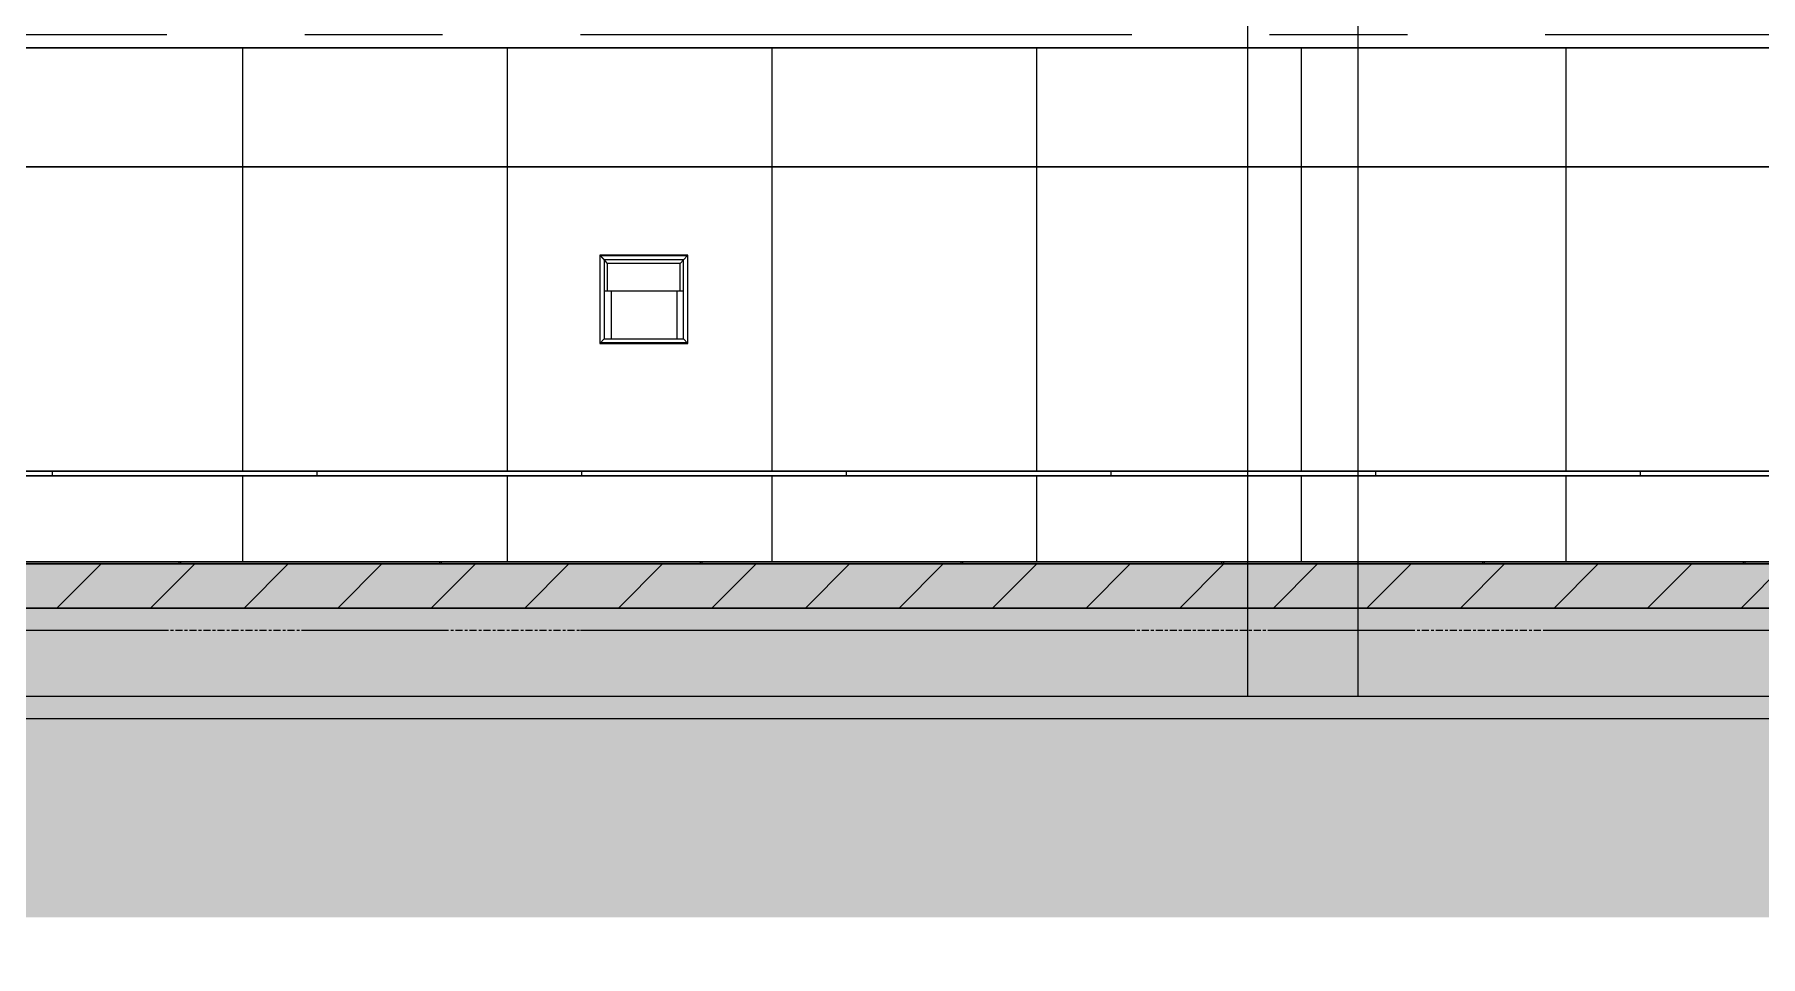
# Model space of a CAD drawing. Header units: millimetres. Extents: x 2519235 to 7246330, y 25937 to 201821.
# Drawn here: x 3128809 to 3132723, y 100200 to 102290 of the extents above; entities that cross this region are included whole.
import ezdxf
from ezdxf.xclip import XClip

# ---------------------------------------------------------------- set-up
doc = ezdxf.new("R2010")
doc.units = ezdxf.units.MM
doc.header["$XCLIPFRAME"] = 0
doc.set_wipeout_variables(frame=1)
doc.linetypes.add('Centre', pattern=[31.75, 6.35, -4.7625, 15.875, -4.7625])
doc.linetypes.add('TA_GL_005.00000', pattern=[13.75, 5, -1.25, 1.25, -1.25, 5])
for name, color, linetype in [('000 - 0_HIDE_OBJ_FRAMING_DEF_SUB_1', 7, 'Continuous'), ('000 - 0_SYM_DWG_GRIDLINE_MAIN_COLOR_251', 7, 'Continuous'), ('000 - CONCRETE_COL_CUT_COLOR_1', 7, 'Continuous'), ('000 - CONCRETE_COL_HATCH_', 7, 'Continuous'), ('000 - CONCRETE_COL_WIPEOUT_', 7, 'Continuous'), ('000 - CONCRETE_WALL_CUT_COLOR_3', 7, 'Continuous'), ('000 - CONCRETE_WALL_CUT_COLOR_5', 7, 'Continuous'), ('_งานโครงสร้าง', 7, 'Continuous')]:
    doc.layers.add(name, color=color, linetype=linetype)
doc.styles.add('TA', font='', dxfattribs={"height": 4.5})
doc.styles.get('TA').set_extended_font_data('Cordia New')
pattern_1 = [(90, (-20118.65, -4000), (-600, 4e-14), [])]

# ---------------------------------------------------------------- blocks, each defined once
blk = doc.blocks.new('DPA_Drainage Gutter_Landscape PP17_REV B - DPA_Drainage Gutter_Landscape PP17_REV B-36085403-ENTRANCE 1 - ELEVATION 4')
at = {"layer": '000 - 0_HIDE_OBJ_FRAMING_DEF_SUB_1', "color": 7}
for p, q in [((-3014586.4, 101095), (-3015181.4, 101095)), ((-3015181.4, 101095), (-3014586.4, 101095)), ((-3014917.4, 101095), (-3014887.4, 101095)), ((-3014887.4, 101095), (-3014917.4, 101095)), ((-3014887.4, 101095), (-3014917.4, 101095)), ((-3014917.4, 101095), (-3014887.4, 101095)), ((-3014880.4, 101095), (-3014850.4, 101095)), ((-3014850.4, 101095), (-3014880.4, 101095)), ((-3014850.4, 101095), (-3014880.4, 101095)), ((-3014880.4, 101095), (-3014850.4, 101095)), ((-3014813.4, 101095), (-3014843.4, 101095)), ((-3014843.4, 101095), (-3014813.4, 101095)), ((-3014843.4, 101095), (-3014813.4, 101095)), ((-3014813.4, 101095), (-3014843.4, 101095)), ((-3014806.4, 101095), (-3014776.4, 101095)), ((-3014776.4, 101095), (-3014806.4, 101095)), ((-3014776.4, 101095), (-3014806.4, 101095)), ((-3014806.4, 101095), (-3014776.4, 101095)), ((-3014739.4, 101095), (-3014769.4, 101095)), ((-3014769.4, 101095), (-3014739.4, 101095)), ((-3014769.4, 101095), (-3014739.4, 101095)), ((-3014739.4, 101095), (-3014769.4, 101095)), ((-3014732.4, 101095), (-3014702.4, 101095)), ((-3014702.4, 101095), (-3014732.4, 101095)), ((-3014702.4, 101095), (-3014732.4, 101095)), ((-3014732.4, 101095), (-3014702.4, 101095)), ((-3014665.4, 101095), (-3014695.4, 101095)), ((-3014695.4, 101095), (-3014665.4, 101095)), ((-3014695.4, 101095), (-3014665.4, 101095)), ((-3014665.4, 101095), (-3014695.4, 101095)), ((-3014658.4, 101095), (-3014628.4, 101095)), ((-3014628.4, 101095), (-3014658.4, 101095)), ((-3014628.4, 101095), (-3014658.4, 101095)), ((-3014658.4, 101095), (-3014628.4, 101095)), ((-3014593.4, 101095), (-3014621.4, 101095)), ((-3014621.4, 101095), (-3014593.4, 101095)), ((-3014593.4, 101095), (-3014621.4, 101095)), ((-3014621.4, 101095), (-3014593.4, 101095)), ((-3013995.2, 101095), (-3014590.2, 101095)), ((-3014590.2, 101095), (-3013995.2, 101095)), ((-3014590.2, 101090), (-3014590.2, 101095)), ((-3014586.4, 101090), (-3014586.4, 101095)), ((-3014583.2, 101095), (-3014555.2, 101095)), ((-3014555.2, 101095), (-3014583.2, 101095)), ((-3014555.2, 101095), (-3014583.2, 101095)), ((-3014583.2, 101095), (-3014555.2, 101095)), ((-3014548.2, 101095), (-3014518.2, 101095)), ((-3014518.2, 101095), (-3014548.2, 101095)), ((-3014518.2, 101095), (-3014548.2, 101095)), ((-3014548.2, 101095), (-3014518.2, 101095)), ((-3014481.2, 101095), (-3014511.2, 101095)), ((-3014511.2, 101095), (-3014481.2, 101095)), ((-3014511.2, 101095), (-3014481.2, 101095)), ((-3014481.2, 101095), (-3014511.2, 101095)), ((-3014474.2, 101095), (-3014444.2, 101095)), ((-3014444.2, 101095), (-3014474.2, 101095)), ((-3014444.2, 101095), (-3014474.2, 101095)), ((-3014474.2, 101095), (-3014444.2, 101095)), ((-3014407.2, 101095), (-3014437.2, 101095)), ((-3014437.2, 101095), (-3014407.2, 101095)), ((-3014437.2, 101095), (-3014407.2, 101095)), ((-3014407.2, 101095), (-3014437.2, 101095)), ((-3014400.2, 101095), (-3014370.2, 101095)), ((-3014370.2, 101095), (-3014400.2, 101095)), ((-3014370.2, 101095), (-3014400.2, 101095)), ((-3014400.2, 101095), (-3014370.2, 101095)), ((-3014333.2, 101095), (-3014363.2, 101095)), ((-3014363.2, 101095), (-3014333.2, 101095)), ((-3014363.2, 101095), (-3014333.2, 101095)), ((-3014333.2, 101095), (-3014363.2, 101095)), ((-3014326.2, 101095), (-3014296.2, 101095)), ((-3014296.2, 101095), (-3014326.2, 101095)), ((-3014296.2, 101095), (-3014326.2, 101095)), ((-3014326.2, 101095), (-3014296.2, 101095)), ((-3014289.2, 101095), (-3014259.2, 101095)), ((-3014259.2, 101095), (-3014289.2, 101095)), ((-3014259.2, 101095), (-3014289.2, 101095)), ((-3014289.2, 101095), (-3014259.2, 101095)), ((-3014222.2, 101095), (-3014252.2, 101095)), ((-3014252.2, 101095), (-3014222.2, 101095)), ((-3014252.2, 101095), (-3014222.2, 101095)), ((-3014222.2, 101095), (-3014252.2, 101095)), ((-3014215.2, 101095), (-3014185.2, 101095)), ((-3014185.2, 101095), (-3014215.2, 101095)), ((-3014185.2, 101095), (-3014215.2, 101095)), ((-3014215.2, 101095), (-3014185.2, 101095)), ((-3014148.2, 101095), (-3014178.2, 101095)), ((-3014178.2, 101095), (-3014148.2, 101095)), ((-3014178.2, 101095), (-3014148.2, 101095)), ((-3014148.2, 101095), (-3014178.2, 101095)), ((-3014141.2, 101095), (-3014111.2, 101095)), ((-3014111.2, 101095), (-3014141.2, 101095)), ((-3014111.2, 101095), (-3014141.2, 101095)), ((-3014141.2, 101095), (-3014111.2, 101095)), ((-3014074.2, 101095), (-3014104.2, 101095)), ((-3014104.2, 101095), (-3014074.2, 101095)), ((-3014104.2, 101095), (-3014074.2, 101095)), ((-3014074.2, 101095), (-3014104.2, 101095)), ((-3014067.2, 101095), (-3014037.2, 101095)), ((-3014037.2, 101095), (-3014067.2, 101095)), ((-3014037.2, 101095), (-3014067.2, 101095)), ((-3014067.2, 101095), (-3014037.2, 101095)), ((-3014002.2, 101095), (-3014030.2, 101095)), ((-3014030.2, 101095), (-3014002.2, 101095)), ((-3014002.2, 101095), (-3014030.2, 101095)), ((-3014030.2, 101095), (-3014002.2, 101095)), ((-3013404.1, 101095), (-3013999.1, 101095)), ((-3013999.1, 101095), (-3013404.1, 101095)), ((-3013999.1, 101090), (-3013999.1, 101095)), ((-3013995.2, 101090), (-3013995.2, 101095)), ((-3013992.1, 101095), (-3013964.1, 101095)), ((-3013964.1, 101095), (-3013992.1, 101095)), ((-3013964.1, 101095), (-3013992.1, 101095)), ((-3013992.1, 101095), (-3013964.1, 101095)), ((-3013957.1, 101095), (-3013927.1, 101095)), ((-3013927.1, 101095), (-3013957.1, 101095)), ((-3013927.1, 101095), (-3013957.1, 101095)), ((-3013957.1, 101095), (-3013927.1, 101095)), ((-3013890.1, 101095), (-3013920.1, 101095)), ((-3013920.1, 101095), (-3013890.1, 101095)), ((-3013920.1, 101095), (-3013890.1, 101095)), ((-3013890.1, 101095), (-3013920.1, 101095)), ((-3013883.1, 101095), (-3013853.1, 101095)), ((-3013853.1, 101095), (-3013883.1, 101095)), ((-3013853.1, 101095), (-3013883.1, 101095)), ((-3013883.1, 101095), (-3013853.1, 101095)), ((-3013816.1, 101095), (-3013846.1, 101095)), ((-3013846.1, 101095), (-3013816.1, 101095)), ((-3013846.1, 101095), (-3013816.1, 101095)), ((-3013816.1, 101095), (-3013846.1, 101095)), ((-3013809.1, 101095), (-3013779.1, 101095)), ((-3013779.1, 101095), (-3013809.1, 101095)), ((-3013779.1, 101095), (-3013809.1, 101095)), ((-3013809.1, 101095), (-3013779.1, 101095)), ((-3013742.1, 101095), (-3013772.1, 101095)), ((-3013772.1, 101095), (-3013742.1, 101095)), ((-3013772.1, 101095), (-3013742.1, 101095)), ((-3013742.1, 101095), (-3013772.1, 101095)), ((-3013735.1, 101095), (-3013705.1, 101095)), ((-3013705.1, 101095), (-3013735.1, 101095)), ((-3013705.1, 101095), (-3013735.1, 101095)), ((-3013735.1, 101095), (-3013705.1, 101095)), ((-3013698.1, 101095), (-3013668.1, 101095)), ((-3013668.1, 101095), (-3013698.1, 101095)), ((-3013668.1, 101095), (-3013698.1, 101095)), ((-3013698.1, 101095), (-3013668.1, 101095)), ((-3013631.1, 101095), (-3013661.1, 101095)), ((-3013661.1, 101095), (-3013631.1, 101095)), ((-3013661.1, 101095), (-3013631.1, 101095)), ((-3013631.1, 101095), (-3013661.1, 101095)), ((-3013624.1, 101095), (-3013594.1, 101095)), ((-3013594.1, 101095), (-3013624.1, 101095)), ((-3013594.1, 101095), (-3013624.1, 101095)), ((-3013624.1, 101095), (-3013594.1, 101095)), ((-3013557.1, 101095), (-3013587.1, 101095)), ((-3013587.1, 101095), (-3013557.1, 101095)), ((-3013587.1, 101095), (-3013557.1, 101095)), ((-3013557.1, 101095), (-3013587.1, 101095)), ((-3013550.1, 101095), (-3013520.1, 101095)), ((-3013520.1, 101095), (-3013550.1, 101095)), ((-3013520.1, 101095), (-3013550.1, 101095)), ((-3013550.1, 101095), (-3013520.1, 101095)), ((-3013483.1, 101095), (-3013513.1, 101095)), ((-3013513.1, 101095), (-3013483.1, 101095)), ((-3013513.1, 101095), (-3013483.1, 101095)), ((-3013483.1, 101095), (-3013513.1, 101095)), ((-3013475.1, 101095), (-3013446.1, 101095)), ((-3013446.1, 101095), (-3013475.1, 101095)), ((-3013446.1, 101095), (-3013475.1, 101095)), ((-3013475.1, 101095), (-3013446.1, 101095)), ((-3013411.1, 101095), (-3013439.1, 101095)), ((-3013439.1, 101095), (-3013411.1, 101095)), ((-3013411.1, 101095), (-3013439.1, 101095)), ((-3013439.1, 101095), (-3013411.1, 101095)), ((-3012812.9, 101095), (-3013407.9, 101095)), ((-3013407.9, 101095), (-3012812.9, 101095)), ((-3013407.9, 101090), (-3013407.9, 101095)), ((-3013404.1, 101090), (-3013404.1, 101095)), ((-3013400.9, 101095), (-3013372.9, 101095)), ((-3013372.9, 101095), (-3013400.9, 101095)), ((-3013372.9, 101095), (-3013400.9, 101095)), ((-3013400.9, 101095), (-3013372.9, 101095)), ((-3013365.9, 101095), (-3013335.9, 101095)), ((-3013335.9, 101095), (-3013365.9, 101095)), ((-3013335.9, 101095), (-3013365.9, 101095)), ((-3013365.9, 101095), (-3013335.9, 101095)), ((-3013298.9, 101095), (-3013328.9, 101095)), ((-3013328.9, 101095), (-3013298.9, 101095)), ((-3013328.9, 101095), (-3013298.9, 101095)), ((-3013298.9, 101095), (-3013328.9, 101095)), ((-3013291.9, 101095), (-3013261.9, 101095)), ((-3013261.9, 101095), (-3013291.9, 101095)), ((-3013261.9, 101095), (-3013291.9, 101095)), ((-3013291.9, 101095), (-3013261.9, 101095)), ((-3013224.9, 101095), (-3013254.9, 101095)), ((-3013254.9, 101095), (-3013224.9, 101095)), ((-3013254.9, 101095), (-3013224.9, 101095)), ((-3013224.9, 101095), (-3013254.9, 101095)), ((-3013217.9, 101095), (-3013187.9, 101095)), ((-3013187.9, 101095), (-3013217.9, 101095)), ((-3013187.9, 101095), (-3013217.9, 101095)), ((-3013217.9, 101095), (-3013187.9, 101095)), ((-3013150.9, 101095), (-3013180.9, 101095)), ((-3013180.9, 101095), (-3013150.9, 101095)), ((-3013180.9, 101095), (-3013150.9, 101095)), ((-3013150.9, 101095), (-3013180.9, 101095)), ((-3013143.9, 101095), (-3013113.9, 101095)), ((-3013113.9, 101095), (-3013143.9, 101095)), ((-3013113.9, 101095), (-3013143.9, 101095)), ((-3013143.9, 101095), (-3013113.9, 101095)), ((-3013106.9, 101095), (-3013076.9, 101095)), ((-3013076.9, 101095), (-3013106.9, 101095)), ((-3013076.9, 101095), (-3013106.9, 101095)), ((-3013106.9, 101095), (-3013076.9, 101095)), ((-3013039.9, 101095), (-3013069.9, 101095)), ((-3013069.9, 101095), (-3013039.9, 101095)), ((-3013069.9, 101095), (-3013039.9, 101095)), ((-3013039.9, 101095), (-3013069.9, 101095)), ((-3013032.9, 101095), (-3013002.9, 101095)), ((-3013002.9, 101095), (-3013032.9, 101095)), ((-3013002.9, 101095), (-3013032.9, 101095)), ((-3013032.9, 101095), (-3013002.9, 101095)), ((-3012965.9, 101095), (-3012995.9, 101095)), ((-3012995.9, 101095), (-3012965.9, 101095)), ((-3012995.9, 101095), (-3012965.9, 101095)), ((-3012965.9, 101095), (-3012995.9, 101095)), ((-3012958.9, 101095), (-3012928.9, 101095)), ((-3012928.9, 101095), (-3012958.9, 101095)), ((-3012928.9, 101095), (-3012958.9, 101095)), ((-3012958.9, 101095), (-3012928.9, 101095)), ((-3012891.9, 101095), (-3012921.9, 101095)), ((-3012921.9, 101095), (-3012891.9, 101095)), ((-3012921.9, 101095), (-3012891.9, 101095)), ((-3012891.9, 101095), (-3012921.9, 101095)), ((-3012884.9, 101095), (-3012854.9, 101095)), ((-3012854.9, 101095), (-3012884.9, 101095)), ((-3012854.9, 101095), (-3012884.9, 101095)), ((-3012884.9, 101095), (-3012854.9, 101095)), ((-3012819.9, 101095), (-3012847.9, 101095)), ((-3012847.9, 101095), (-3012819.9, 101095)), ((-3012819.9, 101095), (-3012847.9, 101095)), ((-3012847.9, 101095), (-3012819.9, 101095)), ((-3012221.7, 101095), (-3012816.7, 101095)), ((-3012816.7, 101095), (-3012221.7, 101095)), ((-3012816.7, 101090), (-3012816.7, 101095)), ((-3012812.9, 101090), (-3012812.9, 101095)), ((-3012809.7, 101095), (-3012781.7, 101095)), ((-3012781.7, 101095), (-3012809.7, 101095)), ((-3012781.7, 101095), (-3012809.7, 101095)), ((-3012809.7, 101095), (-3012781.7, 101095)), ((-3012774.7, 101095), (-3012744.7, 101095)), ((-3012744.7, 101095), (-3012774.7, 101095)), ((-3012744.7, 101095), (-3012774.7, 101095)), ((-3012774.7, 101095), (-3012744.7, 101095)), ((-3012707.7, 101095), (-3012737.7, 101095)), ((-3012737.7, 101095), (-3012707.7, 101095)), ((-3012737.7, 101095), (-3012707.7, 101095)), ((-3012707.7, 101095), (-3012737.7, 101095)), ((-3012700.7, 101095), (-3012670.7, 101095)), ((-3012670.7, 101095), (-3012700.7, 101095)), ((-3012670.7, 101095), (-3012700.7, 101095)), ((-3012700.7, 101095), (-3012670.7, 101095)), ((-3012633.7, 101095), (-3012663.7, 101095)), ((-3012663.7, 101095), (-3012633.7, 101095)), ((-3012663.7, 101095), (-3012633.7, 101095)), ((-3012633.7, 101095), (-3012663.7, 101095)), ((-3012626.7, 101095), (-3012596.7, 101095)), ((-3012596.7, 101095), (-3012626.7, 101095)), ((-3012596.7, 101095), (-3012626.7, 101095)), ((-3012626.7, 101095), (-3012596.7, 101095)), ((-3012559.7, 101095), (-3012589.7, 101095)), ((-3012589.7, 101095), (-3012559.7, 101095)), ((-3012589.7, 101095), (-3012559.7, 101095)), ((-3012559.7, 101095), (-3012589.7, 101095)), ((-3012552.7, 101095), (-3012522.7, 101095)), ((-3012522.7, 101095), (-3012552.7, 101095)), ((-3012522.7, 101095), (-3012552.7, 101095)), ((-3012552.7, 101095), (-3012522.7, 101095)), ((-3012515.7, 101095), (-3012485.7, 101095)), ((-3012485.7, 101095), (-3012515.7, 101095)), ((-3012485.7, 101095), (-3012515.7, 101095)), ((-3012515.7, 101095), (-3012485.7, 101095)), ((-3012448.7, 101095), (-3012478.7, 101095)), ((-3012478.7, 101095), (-3012448.7, 101095)), ((-3012478.7, 101095), (-3012448.7, 101095)), ((-3012448.7, 101095), (-3012478.7, 101095)), ((-3012441.7, 101095), (-3012411.7, 101095)), ((-3012411.7, 101095), (-3012441.7, 101095)), ((-3012411.7, 101095), (-3012441.7, 101095)), ((-3012441.7, 101095), (-3012411.7, 101095)), ((-3012374.7, 101095), (-3012404.7, 101095)), ((-3012404.7, 101095), (-3012374.7, 101095)), ((-3012404.7, 101095), (-3012374.7, 101095)), ((-3012374.7, 101095), (-3012404.7, 101095)), ((-3012367.7, 101095), (-3012337.7, 101095)), ((-3012337.7, 101095), (-3012367.7, 101095)), ((-3012337.7, 101095), (-3012367.7, 101095)), ((-3012367.7, 101095), (-3012337.7, 101095)), ((-3012300.7, 101095), (-3012330.7, 101095)), ((-3012330.7, 101095), (-3012300.7, 101095)), ((-3012330.7, 101095), (-3012300.7, 101095)), ((-3012300.7, 101095), (-3012330.7, 101095)), ((-3012293.7, 101095), (-3012263.7, 101095)), ((-3012263.7, 101095), (-3012293.7, 101095)), ((-3012263.7, 101095), (-3012293.7, 101095)), ((-3012293.7, 101095), (-3012263.7, 101095)), ((-3012228.7, 101095), (-3012256.7, 101095)), ((-3012256.7, 101095), (-3012228.7, 101095)), ((-3012228.7, 101095), (-3012256.7, 101095)), ((-3012256.7, 101095), (-3012228.7, 101095)), ((-3011630.5, 101095), (-3012225.5, 101095)), ((-3012225.5, 101095), (-3011630.5, 101095)), ((-3012225.5, 101090), (-3012225.5, 101095)), ((-3012221.7, 101090), (-3012221.7, 101095)), ((-3012218.5, 101095), (-3012190.5, 101095)), ((-3012190.5, 101095), (-3012218.5, 101095)), ((-3012190.5, 101095), (-3012218.5, 101095)), ((-3012218.5, 101095), (-3012190.5, 101095)), ((-3012183.5, 101095), (-3012153.5, 101095)), ((-3012153.5, 101095), (-3012183.5, 101095)), ((-3012153.5, 101095), (-3012183.5, 101095)), ((-3012183.5, 101095), (-3012153.5, 101095)), ((-3012116.5, 101095), (-3012146.5, 101095)), ((-3012146.5, 101095), (-3012116.5, 101095)), ((-3012146.5, 101095), (-3012116.5, 101095)), ((-3012116.5, 101095), (-3012146.5, 101095)), ((-3012109.5, 101095), (-3012080.2, 101095)), ((-3012080.2, 101095), (-3012109.5, 101095)), ((-3012080.2, 101095), (-3012109.5, 101095)), ((-3012109.5, 101095), (-3012080.2, 101095)), ((-3012042.5, 101095), (-3012072.5, 101095)), ((-3012072.5, 101095), (-3012042.5, 101095)), ((-3012072.5, 101095), (-3012042.5, 101095)), ((-3012042.5, 101095), (-3012072.5, 101095)), ((-3012035.5, 101095), (-3012005.5, 101095)), ((-3012005.5, 101095), (-3012035.5, 101095)), ((-3012005.5, 101095), (-3012035.5, 101095)), ((-3012035.5, 101095), (-3012005.5, 101095)), ((-3011968.5, 101095), (-3011998.5, 101095)), ((-3011998.5, 101095), (-3011968.5, 101095)), ((-3011998.5, 101095), (-3011968.5, 101095)), ((-3011968.5, 101095), (-3011998.5, 101095)), ((-3011961.5, 101095), (-3011931.5, 101095)), ((-3011931.5, 101095), (-3011961.5, 101095)), ((-3011931.5, 101095), (-3011961.5, 101095)), ((-3011961.5, 101095), (-3011931.5, 101095)), ((-3011924.5, 101095), (-3011894.5, 101095)), ((-3011894.5, 101095), (-3011924.5, 101095)), ((-3011894.5, 101095), (-3011924.5, 101095)), ((-3011924.5, 101095), (-3011894.5, 101095)), ((-3011857.5, 101095), (-3011887.5, 101095)), ((-3011887.5, 101095), (-3011857.5, 101095)), ((-3011887.5, 101095), (-3011857.5, 101095)), ((-3011857.5, 101095), (-3011887.5, 101095)), ((-3011850.5, 101095), (-3011820.5, 101095)), ((-3011820.5, 101095), (-3011850.5, 101095)), ((-3011820.5, 101095), (-3011850.5, 101095)), ((-3011850.5, 101095), (-3011820.5, 101095)), ((-3011783.5, 101095), (-3011813.5, 101095)), ((-3011813.5, 101095), (-3011783.5, 101095)), ((-3011813.5, 101095), (-3011783.5, 101095)), ((-3011783.5, 101095), (-3011813.5, 101095)), ((-3011776.5, 101095), (-3011746.5, 101095)), ((-3011746.5, 101095), (-3011776.5, 101095)), ((-3011746.5, 101095), (-3011776.5, 101095)), ((-3011776.5, 101095), (-3011746.5, 101095)), ((-3011709.5, 101095), (-3011739.5, 101095)), ((-3011739.5, 101095), (-3011709.5, 101095)), ((-3011739.5, 101095), (-3011709.5, 101095)), ((-3011709.5, 101095), (-3011739.5, 101095)), ((-3011702.5, 101095), (-3011672.5, 101095)), ((-3011672.5, 101095), (-3011702.5, 101095)), ((-3011672.5, 101095), (-3011702.5, 101095)), ((-3011702.5, 101095), (-3011672.5, 101095)), ((-3011637.5, 101095), (-3011665.5, 101095)), ((-3011665.5, 101095), (-3011637.5, 101095)), ((-3011637.5, 101095), (-3011665.5, 101095)), ((-3011665.5, 101095), (-3011637.5, 101095)), ((-3011039.4, 101095), (-3011634.4, 101095)), ((-3011634.4, 101095), (-3011039.4, 101095)), ((-3011634.4, 101090), (-3011634.4, 101095)), ((-3011630.5, 101090), (-3011630.5, 101095)), ((-3011627.4, 101095), (-3011599.4, 101095)), ((-3011599.4, 101095), (-3011627.4, 101095)), ((-3011599.4, 101095), (-3011627.4, 101095)), ((-3011627.4, 101095), (-3011599.4, 101095)), ((-3011592.4, 101095), (-3011562.4, 101095)), ((-3011562.4, 101095), (-3011592.4, 101095)), ((-3011562.4, 101095), (-3011592.4, 101095)), ((-3011592.4, 101095), (-3011562.4, 101095)), ((-3011525.4, 101095), (-3011555.4, 101095)), ((-3011555.4, 101095), (-3011525.4, 101095)), ((-3011555.4, 101095), (-3011525.4, 101095)), ((-3011525.4, 101095), (-3011555.4, 101095)), ((-3011518.4, 101095), (-3011488.4, 101095)), ((-3011488.4, 101095), (-3011518.4, 101095)), ((-3011488.4, 101095), (-3011518.4, 101095)), ((-3011518.4, 101095), (-3011488.4, 101095)), ((-3011451.4, 101095), (-3011481.4, 101095)), ((-3011481.4, 101095), (-3011451.4, 101095)), ((-3011481.4, 101095), (-3011451.4, 101095)), ((-3011451.4, 101095), (-3011481.4, 101095)), ((-3011444.4, 101095), (-3011414.4, 101095)), ((-3011414.4, 101095), (-3011444.4, 101095)), ((-3011414.4, 101095), (-3011444.4, 101095)), ((-3011444.4, 101095), (-3011414.4, 101095)), ((-3011377.4, 101095), (-3011407.4, 101095)), ((-3011407.4, 101095), (-3011377.4, 101095)), ((-3011407.4, 101095), (-3011377.4, 101095)), ((-3011377.4, 101095), (-3011407.4, 101095)), ((-3011370.4, 101095), (-3011340.4, 101095)), ((-3011340.4, 101095), (-3011370.4, 101095)), ((-3011340.4, 101095), (-3011370.4, 101095)), ((-3011370.4, 101095), (-3011340.4, 101095)), ((-3011333.4, 101095), (-3011303.4, 101095)), ((-3011303.4, 101095), (-3011333.4, 101095)), ((-3011303.4, 101095), (-3011333.4, 101095)), ((-3011333.4, 101095), (-3011303.4, 101095)), ((-3011266.4, 101095), (-3011296.4, 101095)), ((-3011296.4, 101095), (-3011266.4, 101095)), ((-3011296.4, 101095), (-3011266.4, 101095)), ((-3011266.4, 101095), (-3011296.4, 101095)), ((-3011259.4, 101095), (-3011229.4, 101095)), ((-3011229.4, 101095), (-3011259.4, 101095)), ((-3011229.4, 101095), (-3011259.4, 101095)), ((-3011259.4, 101095), (-3011229.4, 101095)), ((-3011192.4, 101095), (-3011222.4, 101095)), ((-3011222.4, 101095), (-3011192.4, 101095)), ((-3011222.4, 101095), (-3011192.4, 101095)), ((-3011192.4, 101095), (-3011222.4, 101095)), ((-3011185.4, 101095), (-3011155.4, 101095)), ((-3011155.4, 101095), (-3011185.4, 101095)), ((-3011155.4, 101095), (-3011185.4, 101095)), ((-3011185.4, 101095), (-3011155.4, 101095)), ((-3011118.4, 101095), (-3011148.4, 101095)), ((-3011148.4, 101095), (-3011118.4, 101095)), ((-3011148.4, 101095), (-3011118.4, 101095)), ((-3011118.4, 101095), (-3011148.4, 101095)), ((-3011111.4, 101095), (-3011081.4, 101095)), ((-3011081.4, 101095), (-3011111.4, 101095)), ((-3011081.4, 101095), (-3011111.4, 101095)), ((-3011111.4, 101095), (-3011081.4, 101095)), ((-3011046.4, 101095), (-3011074.4, 101095)), ((-3011074.4, 101095), (-3011046.4, 101095)), ((-3011046.4, 101095), (-3011074.4, 101095)), ((-3011074.4, 101095), (-3011046.4, 101095)), ((-3010448.2, 101095), (-3011043.2, 101095)), ((-3011043.2, 101095), (-3010448.2, 101095)), ((-3011043.2, 101090), (-3011043.2, 101095)), ((-3011039.4, 101090), (-3011039.4, 101095)), ((-3011036.2, 101095), (-3011008.2, 101095)), ((-3011008.2, 101095), (-3011036.2, 101095)), ((-3011008.2, 101095), (-3011036.2, 101095)), ((-3011036.2, 101095), (-3011008.2, 101095))]:
    blk.add_line(p, q, dxfattribs=at)
blk = doc.blocks.new('DPA_LIGHTING_WALL MOUNT_WLL711 1 - 10W LED_use_-V240-ENTRANCE 1 - ELEVATION 4')
at = {"layer": '000 - 0_HIDE_OBJ_FRAMING_DEF_SUB_1', "color": 7}
for p, q in [((-3016436.4, 101790), (-3016636.4, 101790)), ((-3016636.4, 101790), (-3016636.4, 101590)), ((-3016635.4, 101789), (-3016619.2, 101771)), ((-3016635.4, 101789), (-3016437.4, 101789)), ((-3016635.4, 101591), (-3016635.4, 101789)), ((-3016454.2, 101771), (-3016437.4, 101789)), ((-3016437.4, 101789), (-3016437.4, 101591)), ((-3016436.4, 101590), (-3016436.4, 101790)), ((-3016626.4, 101780), (-3016446.4, 101780)), ((-3016626.4, 101780), (-3016626.4, 101600)), ((-3016454.2, 101771), (-3016619.2, 101771)), ((-3016619.2, 101771), (-3016619.2, 101709.4)), ((-3016454.2, 101709.4), (-3016454.2, 101771)), ((-3016446.4, 101600), (-3016446.4, 101780)), ((-3016626.4, 101709.4), (-3016446.4, 101709.4)), ((-3016610.7, 101709.4), (-3016610.7, 101600)), ((-3016460.9, 101600), (-3016460.9, 101709.4)), ((-3016636.4, 101590), (-3016626.4, 101600)), ((-3016636.4, 101590), (-3016436.4, 101590)), ((-3016437.4, 101591), (-3016635.4, 101591)), ((-3016626.4, 101600), (-3016446.4, 101600)), ((-3016436.4, 101590), (-3016446.4, 101600))]:
    blk.add_line(p, q, dxfattribs=at)
blk = doc.blocks.new('A$C9a10139f')
at = {"layer": '000 - 0_HIDE_OBJ_FRAMING_DEF_SUB_1', "lineweight": 9}
h = blk.add_hatch(dxfattribs=at)
h.set_pattern_fill('FP_16', style=0, pattern_type=2)
h.set_pattern_definition(pattern_1)
h.paths.add_polyline_path([(-41750, -1510), (-20545, -1510), (-20545, -1240), (-41750, -1240), (-41750, -1475)])
h = blk.add_hatch(dxfattribs=at)
h.set_pattern_fill('FP_16', style=0, pattern_type=2)
h.set_pattern_definition(pattern_1)
h.paths.add_polyline_path([(-20600, -2410), (-20600, -2210), (-41644.6, -2210), (-41644.6, -2405), (-21099.6, -2405.3), (-21099.6, -2410), (-20692.4, -2410)])
h.paths.add_polyline_path([(-38726.5, -2200), (-20600, -2200), (-20600, -1510), (-41644.6, -1510), (-41644.6, -2200), (-38826.2, -2200)])
at = {"layer": '000 - 0_HIDE_OBJ_FRAMING_DEF_SUB_1', "lineweight": 25}
h = blk.add_hatch(dxfattribs=at)
h.set_pattern_fill('FP_31', style=0, pattern_type=2)
h.set_pattern_definition([(50, (2976342.74, -103500), (364.36793, -31.878294), [38.1, -419.1]), (355, (2976342.74, -103500), (-70.48585, 382.113303), [30.48, -335.28]), (100.451, (2976373.1, -103502.66), (293.885003, 350.233376), [32.38, -356.18]), (46.184, (2976342.74, -103398.4), (542.15848, -84.08583), [57.15, -628.65]), (96.636, (2976387.9, -103405.4), (474.8049, 494.85542), [48.57, -534.27]), (351.184, (2976342.74, -103398.4), (474.8102, 494.85008), [45.72, -502.92]), (21, (2976393.54, -103423.8), (303.228468, -204.530462), [38.1, -419.1]), (326, (2976393.54, -103423.8), (123.60389, 368.376044), [30.48, -335.28]), (71.451, (2976418.8, -103440.84), (426.834125, 163.842736), [32.38, -356.18]), (37.5, (2976342.74, -103500), (6.1766457, 169.1101516), [16.764, -314.452, 16.764, -323.596, -336.55]), (37.5, (2976342.74, -103500), (6.1766457, 169.1101516), [-671.576, 16.764, -319.786]), (7.5, (2976342.74, -103500), (133.638876, 200.361494), [16.764, -177.292, 16.764, -306.832, -128.27]), (7.5, (2976342.74, -103500), (133.638876, 200.361494), [-517.652, 16.764, -111.506]), (327.5, (2976229.46, -103500), (271.181819, -11.4583626), [16.764, -110.236, 16.764, -379.476, -525.78]), (327.5, (2976229.46, -103500), (271.181819, -11.4583626), [-523.24, 16.764, -509.016]), (317.5, (2976178.66, -103500), (296.25851, 50.852847), [16.764, -148.336, 16.764, -246.38, -373.38]), (317.5, (2976178.66, -103500), (296.25851, 50.852847), [-428.244, 16.764, -356.616])])
h.paths.add_polyline_path([(-48851.7, -3211.1), (-48551.7, -3211.1), (-48551.7, -2760), (-4210.3, -2760), (-4210.3, -3211.1), (-3910.3, -3210), (-3910.3, -2760), (1028.2, -2760), (1028.2, -2510), (-3910.3, -2510), (-3910.3, -2010), (-4210.3, -2010), (-4210.3, -2510), (-48551.7, -2510), (-48551.7, -2110), (-48851.7, -2110), (-48851.7, -2510), (-49985.4, -2510), (-49985.4, -2760), (-48851.7, -2760), (-48851.7, -3160)])
at = {"layer": '000 - 0_HIDE_OBJ_FRAMING_DEF_SUB_1', "lineweight": 9}
h = blk.add_hatch(dxfattribs=at)
h.set_pattern_fill('FP_17', style=0, pattern_type=2)
h.set_pattern_definition([(90, (-20550, -2560), (-600, 4e-14), [])])
h.paths.add_polyline_path([(-20600, -2210), (-20600, -2200), (-41644.6, -2200), (-41644.6, -2210), (-20692.4, -2210)])
h = blk.add_hatch(dxfattribs=at)
h.set_pattern_fill('FP_30', style=0, pattern_type=2)
h.set_pattern_definition([(45, (2976342.74, -103500), (-106.066017, 106.066017), [])])
h.paths.add_polyline_path([(300, -2510), (1028.2, -2510), (1028.2, -2410), (-3910.3, -2410), (-3910.3, -2510), (-2160.2, -2510)])
h.paths.add_polyline_path([(-49188.3, -2510), (-48901.7, -2510), (-48902.1, -2410), (-49985.4, -2410), (-49985.4, -2510)])
h.paths.add_polyline_path([(-48551.7, -2510), (-4210.3, -2510), (-4210.3, -2410), (-48551.7, -2410)])
h = blk.add_hatch(dxfattribs=at)
h.set_pattern_fill('FP_29', style=0, pattern_type=2)
h.set_pattern_definition([(45, (2976342.74, -103500), (0, 449.012806), [317.5, -317.5]), (45, (2976258.56, -103415.8), (0, 449.012806), [317.5, -317.5]), (45, (2976174.37, -103331.62), (0, 449.012806), [317.5, -317.5]), (135, (2976174.37, -103275.5), (-449.012806, 3e-14), [317.5, -317.5]), (135, (2976258.56, -103191.3), (-449.012806, 3e-14), [317.5, -317.5]), (135, (2976342.74, -103107.1), (-449.012806, 3e-14), [317.5, -317.5])])
h.paths.add_polyline_path([(-24777.5, -3211.1), (-4210.3, -3210), (-4210.3, -2760), (-48551.7, -2760), (-48551.7, -3211.1), (-24877.1, -3211.1)])
h.paths.add_polyline_path([(-49667.2, -3211.1), (-48851.7, -3211.1), (-48851.7, -2760), (-49985.4, -2760), (-49985.4, -3211.1)])
h.paths.add_polyline_path([(300, -3211.1), (1028.2, -3210), (1028.2, -2760), (-3910.3, -2760), (-3910.3, -3211.1), (120.4, -3211.1)])
at = {"layer": '000 - 0_HIDE_OBJ_FRAMING_DEF_SUB_1', "color": 7}
for p, q in [((-41750, -1240), (-24000, -1240)), ((-24000, -1240), (-41750, -1240)), ((-20545, -1240), (-41750, -1240)), ((-20600, -1240), (-41700, -1240)), ((-24000, -1240), (-41700, -1240)), ((-41750, -1510), (-20545, -1510)), ((-20600, -1510), (-41644.6, -1510)), ((-41644.6, -2200), (-20600, -2200)), ((-20600, -2200), (-41644.6, -2200)), ((-20600, -2210), (-41644.6, -2210)), ((-41644.6, -2210), (-20600, -2210)), ((-4210.3, -2410), (-48551.7, -2410)), ((-48551.7, -2410), (-4210.3, -2410)), ((-4210.3, -2410), (-48551.7, -2410)), ((-4210.3, -2410), (-48551.7, -2410)), ((-4210.3, -2410), (-48551.7, -2410)), ((-47834.8, -2410), (-20500, -2410)), ((-21097.1, -2410), (-41797.1, -2410)), ((-48551.7, -2510), (-4210.3, -2510)), ((-4210.3, -2510), (-48551.7, -2510)), ((-48551.7, -2760), (-4210.3, -2760))]:
    blk.add_line(p, q, dxfattribs=at)
at = {"layer": '000 - 0_HIDE_OBJ_FRAMING_DEF_SUB_1', "color": 7, "lineweight": 9}
for p, q in [((-41750, -1240), (-24000, -1240)), ((-41700, -1240), (-20600, -1240)), ((-41700, -1240), (-20545, -1240)), ((-20595, -1510), (-41700, -1510)), ((-41644.6, -1510), (-20600, -1510)), ((-41750, -2200), (-20545, -2200)), ((-20545, -2200), (-41750, -2200)), ((-20545, -2210), (-41750, -2210)), ((-20545, -2210), (-41750, -2210))]:
    blk.add_line(p, q, dxfattribs=at)
at = {"layer": '000 - 0_HIDE_OBJ_FRAMING_DEF_SUB_1', "color": 7, "linetype": 'Centre'}
blk.add_line((-50624.2, -2560), (2315.7, -2560), dxfattribs=at)
at = {"layer": '000 - 0_HIDE_OBJ_FRAMING_DEF_SUB_1', "color": 7}
for name, p in [('DPA_LIGHTING_WALL MOUNT_WLL711 1 - 10W LED_use_-V240-ENTRANCE 1 - ELEVATION 4', (2979342.7, -103500)), ('DPA_Drainage Gutter_Landscape PP17_REV B - DPA_Drainage Gutter_Landscape PP17_REV B-36085403-ENTRANCE 1 - ELEVATION 4', (2976342.7, -103500))]:
    blk.add_blockref(name, p, dxfattribs=at)
blk = doc.blocks.new('*U996')
at = {"layer": '000 - 0_SYM_DWG_GRIDLINE_MAIN_COLOR_251', "color": 7, "linetype": 'ByBlock', "ltscale": 5}
blk.add_line((20, 0), (-878, 0), dxfattribs=at)
at = {"color": 7, "style": 'TA', "flags": 1}
blk.add_attdef('LOCATION', (6, -6), '', height=4.5, rotation=270, dxfattribs=at)
blk = doc.blocks.new('W-1-PP17-ENT1_REV02_20260415-163734_PP17_ENT1_ELE3_DIMS')
at = {"layer": '000 - 0_SYM_DWG_GRIDLINE_MAIN_COLOR_251', "color": 7, "linetype": 'TA_GL_005.00000', "xscale": 50, "yscale": 50, "zscale": 50, "rotation": 180}
for p in [(-18300, 102290), (-18300, 100940)]:
    blk.add_blockref('*U996', p, dxfattribs=at)
blk = doc.blocks.new('W-1-PP17-ENT1_REV02_20260415-163809_PP17_ENT1_SE_ELE3')
at = {"layer": '_งานโครงสร้าง', "color": 7}
for p, q in [((-11225.2, 114340), (-11225.2, 100790)), ((-10975.2, 114340), (-10975.2, 100790))]:
    blk.add_line(p, q, dxfattribs=at)
at = {"layer": 'Defpoints', "color": 7}
blk.add_lwpolyline([(-21407.2, 100790), (23378.9, 100790), (23378.9, 98830), (-21407.2, 98830)], close=True, dxfattribs=at)
blk = doc.blocks.new('*U1675')
at = {"layer": '000 - CONCRETE_COL_HATCH_'}
h = blk.add_hatch(dxfattribs=at)
h.set_pattern_fill('AR-CONC', scale=0.04)
h.set_pattern_definition([(50, (511441.48, -852859.976), (7.28738676, -0.63756342), [0.762, -8.382]), (355, (511441.48, -852859.976), (-1.409736857, 7.64227381), [0.6096, -6.705623367]), (100.4514447, (511442.087, -852860.029), (5.877649884, 7.004710076), [0.64760035, -7.123609784]), (46.1842, (511441.48, -852857.944), (10.843161636, -1.68169312), [1.143, -12.573]), (96.6355576, (511442.383, -852858.084), (9.49616536, 9.89704498), [0.97140093, -10.68542433]), (351.1841512, (511441.48, -852857.944), (9.49616536, 9.89704498), [0.91439868, -10.05838928]), (21, (511442.496, -852858.452), (6.06457565, -4.090607927), [0.762, -8.382]), (326, (511442.496, -852858.452), (2.472081134, 7.367518645), [0.6096, -6.7056]), (71.451445, (511443.001, -852858.793), (8.53665677, 3.276910755), [0.64760035, -7.123597504]), (37.5, (511441.4798, -852859.9761), (0.12354413, 3.382201555), [0, -6.62432, 0, -6.8072, 0, -6.731]), (7.5, (511441.4798, -852859.976), (2.6727865, 4.007222993), [0, -3.88112, 0, -6.47192, 0, -2.5654]), (327.5, (511439.214, -852859.976), (5.423623807, -0.22914976), [0, -2.54, 0, -7.9248, 0, -10.5156]), (317.5, (511438.198, -852859.976), (5.925167255, 1.017059641), [0, -3.302, 0, -5.26288, 0, -7.4676])])
h.paths.add_polyline_path([(0, 0), (0, -250), (1133.7, -250), (1133.7, -650), (1133.7, -701.1), (1433.7, -701.1), (1433.7, -250), (45775.1, -250), (45775.1, -701.1), (46075.1, -700), (46075.1, -250), (51013.6, -250), (51013.6, 0), (46075.1, 0), (46075.1, 500), (45775.1, 500), (45775.1, 0), (1433.7, 0), (1433.7, 400), (1133.7, 400), (1133.7, 0)])
at = {"layer": '000 - CONCRETE_COL_CUT_COLOR_1', "color": 7, "lineweight": -2}
for points in [[(1433.7, -250), (45775.1, -250)], [(45775.1, 0), (1433.7, 0)]]:
    blk.add_lwpolyline(points, dxfattribs=at)
blk = doc.blocks.new('*U989')
at = {"layer": '000 - CONCRETE_COL_HATCH_'}
h = blk.add_hatch(dxfattribs=at)
h.set_pattern_fill('EARTH', scale=0.5, angle=45)
h.set_pattern_definition([(45, (88682.6727, -828958.519), (0, 4.49012806), [3.175, -3.175]), (45, (88681.8308, -828957.677), (0, 4.49012806), [3.175, -3.175]), (45, (88680.989, -828956.835), (0, 4.49012806), [3.175, -3.175]), (135, (88680.989, -828956.2738), (-4.49012806, 0), [3.175, -3.175]), (135, (88681.8308, -828955.432), (-4.49012806, 0), [3.175, -3.175]), (135, (88682.6727, -828954.59), (-4.49012806, 0), [3.175, -3.175])])
h.paths.add_polyline_path([(0, 0), (44341.3, 0), (44341.3, 451.1), (0, 451.1)])
blk = doc.blocks.new('*U994')
at = {"layer": '000 - CONCRETE_COL_HATCH_'}
h = blk.add_hatch(dxfattribs=at)
h.set_pattern_fill('ANSI31', scale=0.25)
h.set_pattern_definition([(45, (88682.6727, -845106.8257), (-0.5612660076, 0.5612660076), [])])
h.paths.add_polyline_path([(0, 0), (44341.3, 0), (44341.3, 100), (0, 100)])
at = {"layer": '000 - CONCRETE_COL_CUT_COLOR_1', "color": 7}
for points in [[(0, 0), (44341.3, 0)], [(44341.3, 100), (0, 100)]]:
    blk.add_lwpolyline(points, dxfattribs=at)
blk = doc.blocks.new('A$Ca70fc861')
at = {"color": 7}
blk.add_blockref('*U989', (300, -1101.1), dxfattribs=at)
at = {"layer": '000 - CONCRETE_WALL_CUT_COLOR_3', "color": 7}
blk.add_blockref('*U994', (300, -400), dxfattribs=at)
at = {"layer": '000 - CONCRETE_WALL_CUT_COLOR_5', "color": 7}
blk.add_blockref('*U1675', (-1133.7, -400), dxfattribs=at)

msp = doc.modelspace()

# ---------------------------------------------------------------- block references
at = {"color": 7}
ref = msp.add_blockref('W-1-PP17-ENT1_REV02_20260415-163734_PP17_ENT1_ELE3_DIMS', (3142784.512, 0), dxfattribs=at)
XClip(ref).set_block_clipping_path([(-30746.20774421, 96626.6495575322), (8009.3387503899, 118826.648907504)])
ref = msp.add_blockref('A$C9a10139f', (3167384.512, 103500), dxfattribs=at)
XClip(ref).set_block_clipping_path([(-44584.6829968677, -6873.3504424678), (-16596.2077442068, 14432.3271690989)])

# ---------------------------------------------------------------- next in the draw order: block references
ref = msp.add_blockref('W-1-PP17-ENT1_REV02_20260415-163809_PP17_ENT1_SE_ELE3', (3142784.512, 0), dxfattribs=at)
XClip(ref).set_block_clipping_path([(-27924.5126162572, 96626.6495575322), (8003.79225579, 118826.648907504)])

# ---------------------------------------------------------------- next in the draw order: block references
ref = msp.add_blockref('A$Ca70fc861', (3118532.839, 101390), dxfattribs=at)
XClip(ref).set_block_clipping_path([(4262.5213767327, -2560.0000000065), (32058.9201209629, 15792.1869267942)])

doc.saveas('drawing.dxf')
